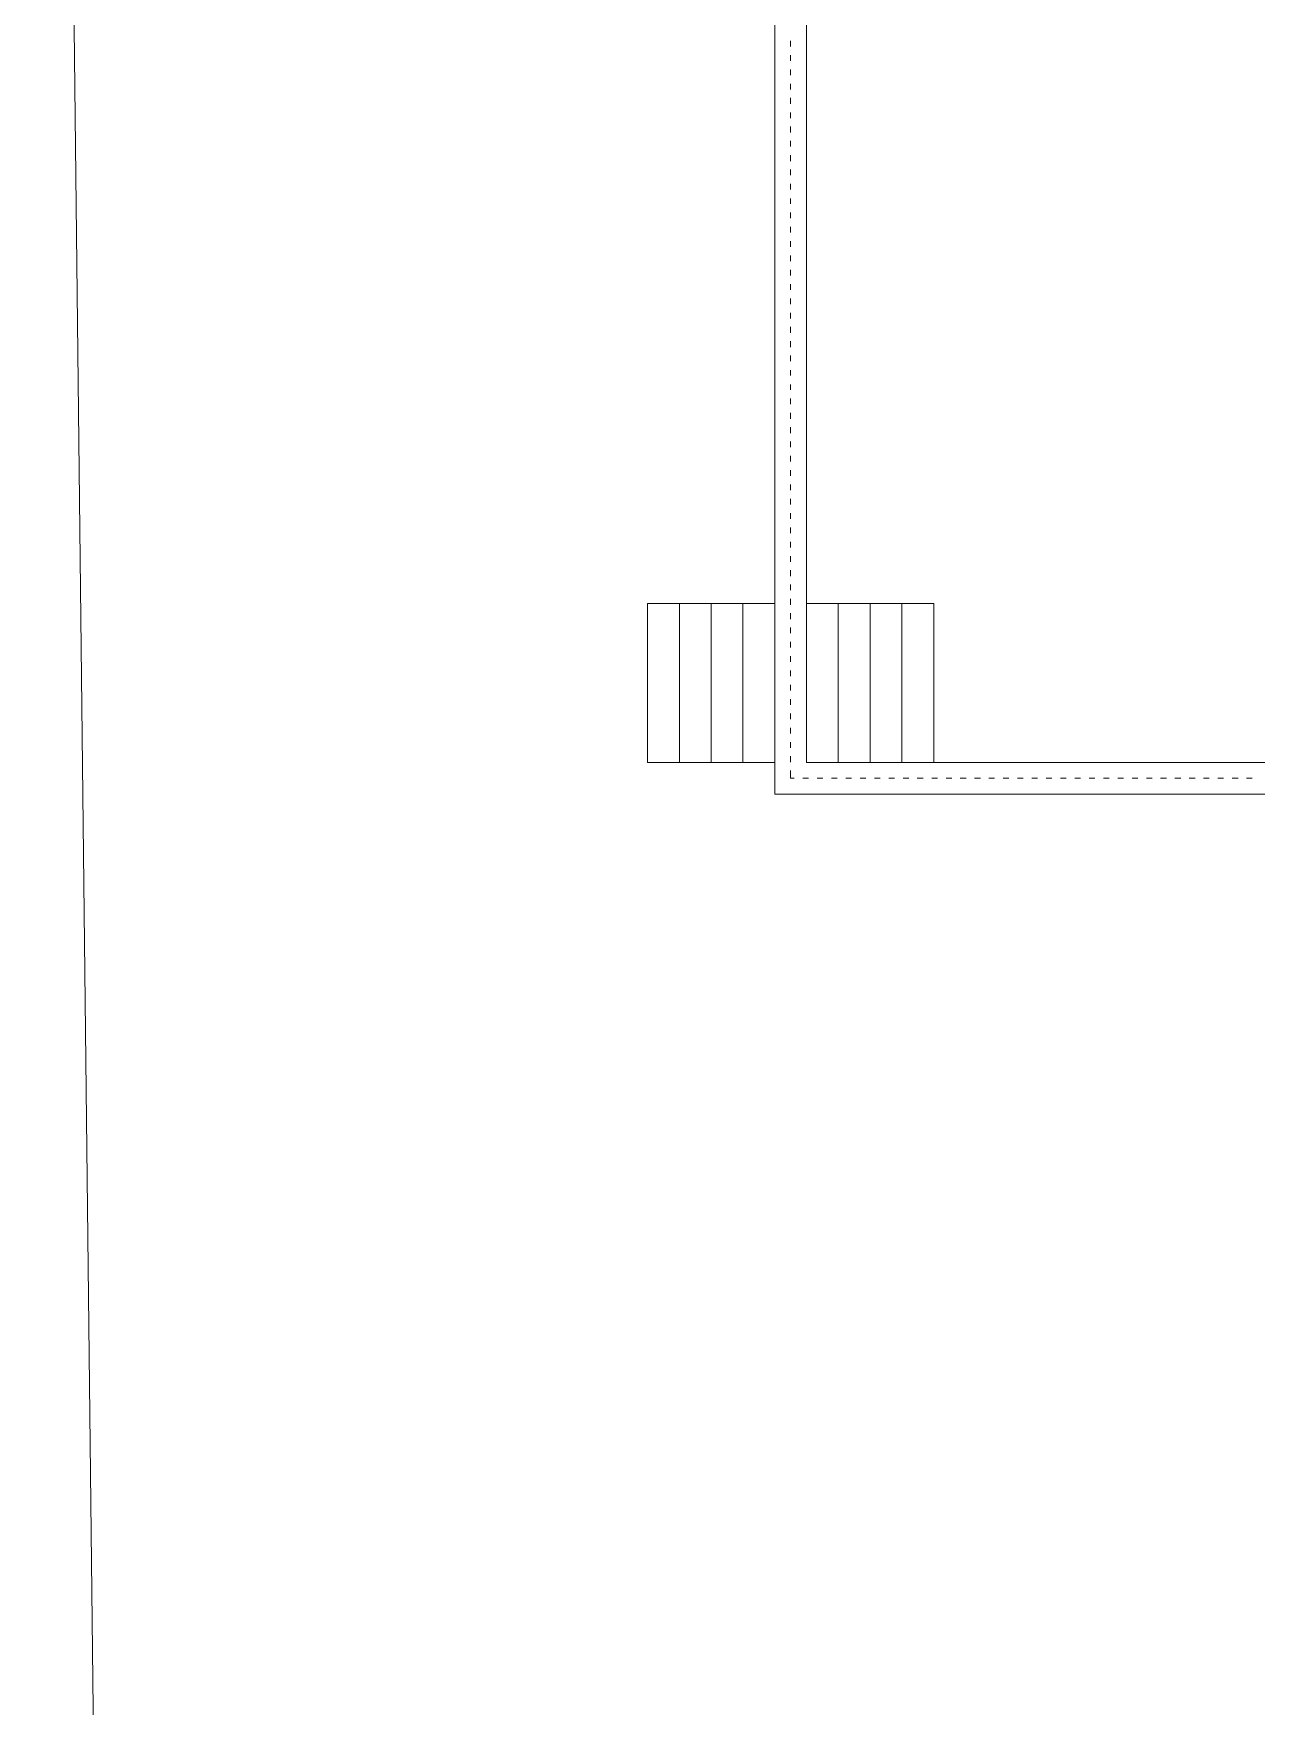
# Model space of a CAD drawing. Header units: millimetres. Extents: x -4415 to 173792, y -78716 to 47289.
# Drawn here: x 35417 to 43109, y -13627 to -3105 of the extents above; entities that cross this region are included whole.
import ezdxf

# ---------------------------------------------------------------- set-up
doc = ezdxf.new("R2010")
doc.units = ezdxf.units.MM

msp = doc.modelspace()

# ---------------------------------------------------------------- linework, layer by layer
at = {"color": 0, "lineweight": 0}
for points in [[(35417, 19559), (36296, -58156)], [(40079, -7889), (40079, 7312)], [(40279, -7690), (40279, 7111)], [(40179, -3187), (40179, -3151)], [(40179, -3277), (40179, -3241)], [(40179, -3368), (40179, -3331)], [(40179, -3457), (40179, -3421)], [(40179, -3547), (40179, -3511)], [(40179, -3637), (40179, -3602)], [(40179, -3727), (40179, -3691)], [(40179, -3817), (40179, -3781)], [(40179, -3908), (40179, -3871)], [(40179, -3997), (40179, -3961)], [(40179, -4087), (40179, -4051)], [(40179, -4177), (40179, -4142)], [(40179, -4267), (40179, -4231)], [(40179, -4357), (40179, -4321)], [(40179, -4448), (40179, -4411)], [(40179, -4538), (40179, -4501)], [(40179, -4627), (40179, -4591)], [(40179, -4717), (40179, -4682)], [(40179, -4807), (40179, -4772)], [(40179, -4897), (40179, -4861)], [(40179, -4988), (40179, -4951)], [(40179, -5078), (40179, -5041)], [(40179, -5167), (40179, -5131)], [(40179, -5257), (40179, -5222)], [(40179, -5347), (40179, -5312)], [(40179, -5437), (40179, -5401)], [(40179, -5528), (40179, -5491)], [(40179, -5618), (40179, -5581)], [(40179, -5707), (40179, -5671)], [(40179, -5797), (40179, -5762)], [(40179, -5887), (40179, -5852)], [(40179, -5977), (40179, -5941)], [(40179, -6067), (40179, -6031)], [(40179, -6158), (40179, -6121)], [(40179, -6248), (40179, -6211)], [(40179, -6337), (40179, -6302)], [(40179, -6427), (40179, -6392)], [(40179, -6517), (40179, -6481)], [(40179, -6607), (40179, -6571)], [(39279, -7690), (39279, -6689)], [(39279, -6689), (39479, -6689)], [(39479, -7690), (39479, -6689)], [(39479, -6689), (39679, -6689)], [(39679, -7690), (39679, -6689)], [(39679, -6689), (39879, -6689)], [(39879, -7690), (39879, -6689)], [(39879, -6689), (40079, -6689)], [(40179, -6698), (40179, -6661)], [(40478, -6689), (40279, -6689)], [(40478, -7690), (40478, -6689)], [(40679, -6689), (40478, -6689)], [(40679, -7690), (40679, -6689)], [(40879, -6689), (40679, -6689)], [(40879, -7690), (40879, -6689)], [(41079, -6689), (40879, -6689)], [(41079, -7690), (41079, -6689)], [(40179, -6788), (40179, -6751)], [(40179, -6877), (40179, -6841)], [(40179, -6967), (40179, -6932)], [(40179, -7057), (40179, -7022)], [(40179, -7147), (40179, -7111)], [(40179, -7238), (40179, -7201)], [(40179, -7328), (40179, -7291)], [(40179, -7417), (40179, -7381)], [(40179, -7507), (40179, -7472)], [(40179, -7597), (40179, -7562)], [(40179, -7687), (40179, -7651)], [(40079, -7690), (39279, -7690)], [(40179, -7789), (40179, -7741)], [(50080, -7690), (40279, -7690)], [(40279, -7690), (40478, -7690)], [(50279, -7889), (40079, -7889)], [(40201, -7789), (40179, -7789)], [(40292, -7789), (40256, -7789)], [(40382, -7789), (40346, -7789)], [(40472, -7789), (40435, -7789)], [(40562, -7789), (40526, -7789)], [(40652, -7789), (40616, -7789)], [(40741, -7789), (40706, -7789)], [(40832, -7789), (40796, -7789)], [(40922, -7789), (40886, -7789)], [(41012, -7789), (40975, -7789)], [(41102, -7789), (41066, -7789)], [(41192, -7789), (41156, -7789)], [(41282, -7789), (41246, -7789)], [(41372, -7789), (41336, -7789)], [(41462, -7789), (41426, -7789)], [(41552, -7789), (41516, -7789)], [(41642, -7789), (41606, -7789)], [(41732, -7789), (41696, -7789)], [(41822, -7789), (41786, -7789)], [(41912, -7789), (41876, -7789)], [(42002, -7789), (41966, -7789)], [(42092, -7789), (42056, -7789)], [(42182, -7789), (42146, -7789)], [(42272, -7789), (42236, -7789)], [(42362, -7789), (42326, -7789)], [(42452, -7789), (42416, -7789)], [(42542, -7789), (42506, -7789)], [(42632, -7789), (42596, -7789)], [(42722, -7789), (42686, -7789)], [(42812, -7789), (42776, -7789)], [(42902, -7789), (42866, -7789)], [(42993, -7789), (42956, -7789)], [(43082, -7789), (43046, -7789)]]:
    msp.add_lwpolyline(points, dxfattribs=at)

doc.saveas('drawing.dxf')
